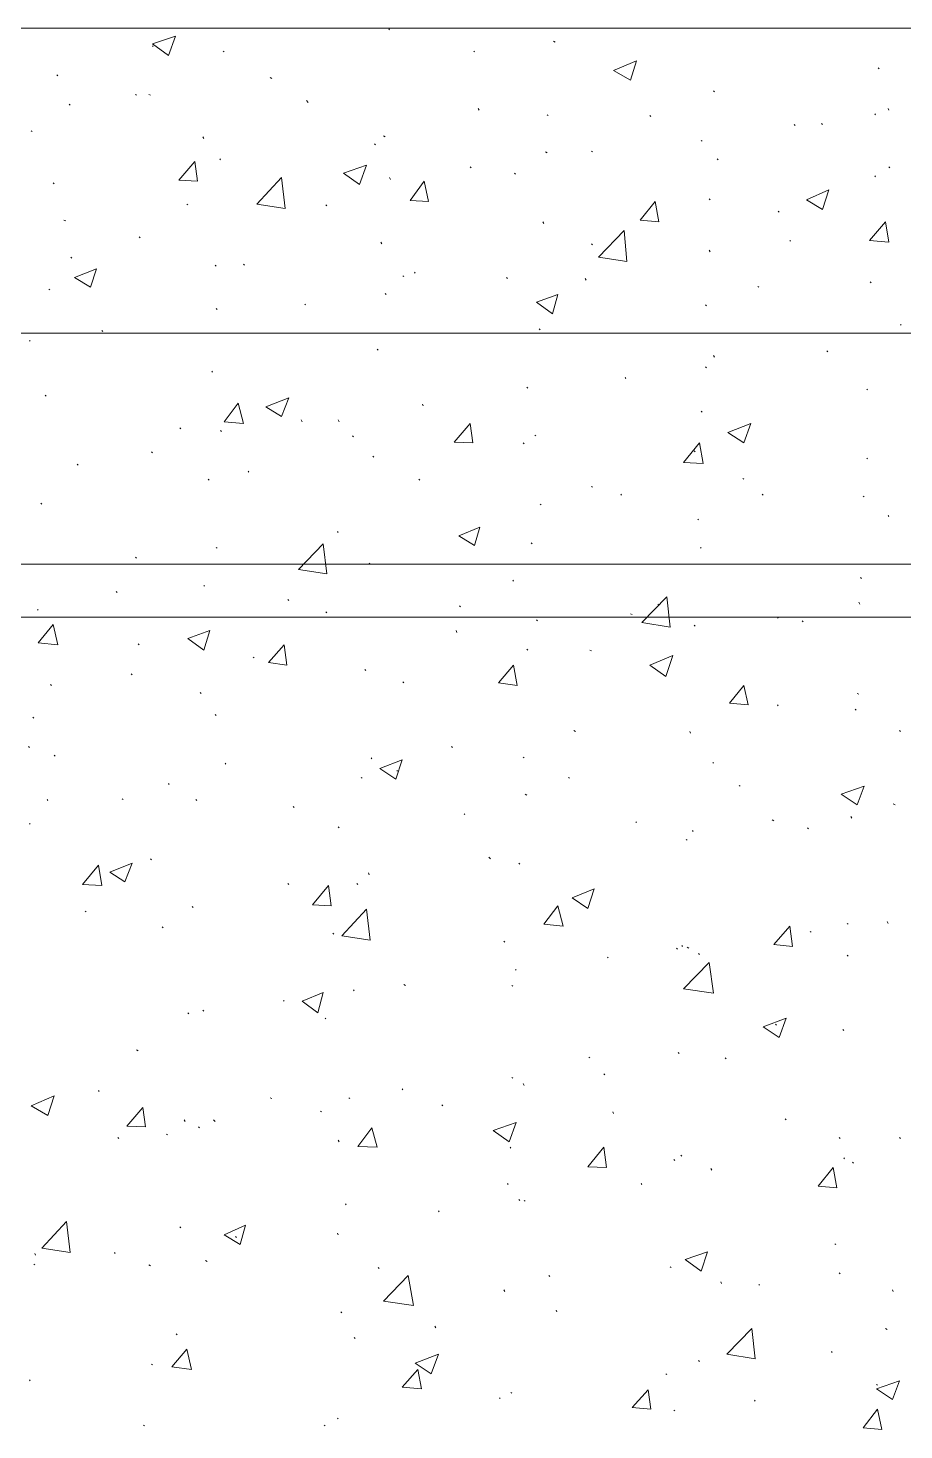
# Model space of a CAD drawing. Header units: millimetres. Extents: x 2928 to 3112, y 1220 to 1280.
# Drawn here: x 2965.381 to 2967.03, y 1259.921 to 1262.562 of the extents above; entities that cross this region are included whole.
import ezdxf

# ---------------------------------------------------------------- set-up
doc = ezdxf.new("R2010")
doc.units = ezdxf.units.MM

msp = doc.modelspace()

# ---------------------------------------------------------------- linework, layer by layer
at = {"color": 253, "linetype": 'Continuous', "lineweight": 5, "true_color": 0x9a9a9a}
for points in [[(2940.97965, 1262.56226), (2981.54689, 1262.56226), (2981.54689, 1240.79028), (2940.97965, 1240.79028)], [(2941.98633, 1261.55224), (2980.53854, 1261.55224), (2980.53854, 1241.8003), (2941.98633, 1241.8003)]]:
    msp.add_lwpolyline(points, close=True, dxfattribs=at)
at = {"color": 92, "linetype": 'Continuous', "lineweight": 13, "true_color": 0x00b800}
for points in [[(2966.06167, 1262.55893), (2966.06, 1262.56059), (2966.06, 1262.56059)], [(2965.615, 1262.53226), (2965.65833, 1262.54726), (2965.65833, 1262.54726)], [(2965.615, 1262.53226), (2965.645, 1262.51059), (2965.645, 1262.51059)], [(2965.61666, 1262.52726), (2965.615, 1262.52892), (2965.615, 1262.52892)], [(2965.645, 1262.51059), (2965.65833, 1262.54726), (2965.65833, 1262.54726)], [(2966.37334, 1262.53559), (2966.37001, 1262.53726), (2966.37001, 1262.53726)], [(2965.75, 1262.51726), (2965.74833, 1262.51892), (2965.74833, 1262.51892)], [(2966.22167, 1262.51726), (2966.22001, 1262.51892), (2966.22001, 1262.51892)], [(2966.48334, 1262.48226), (2966.52668, 1262.50059), (2966.52668, 1262.50059)], [(2966.51501, 1262.46392), (2966.52668, 1262.50059), (2966.52668, 1262.50059)], [(2965.43666, 1262.47226), (2965.435, 1262.47392), (2965.435, 1262.47392)], [(2965.84, 1262.46726), (2965.83667, 1262.46892), (2965.83667, 1262.46892)], [(2966.48334, 1262.48226), (2966.51501, 1262.46392), (2966.51501, 1262.46392)], [(2966.98335, 1262.48559), (2966.98168, 1262.48726), (2966.98168, 1262.48726)], [(2966.67335, 1262.44226), (2966.67168, 1262.44392), (2966.67168, 1262.44392)], [(2965.46, 1262.41726), (2965.45833, 1262.41892), (2965.45833, 1262.41892)], [(2965.585, 1262.43559), (2965.58333, 1262.43726), (2965.58333, 1262.43726)], [(2965.61166, 1262.43559), (2965.60833, 1262.43726), (2965.60833, 1262.43726)], [(2965.90834, 1262.42226), (2965.905, 1262.42559), (2965.905, 1262.42559)], [(2966.23001, 1262.40726), (2966.22834, 1262.41059), (2966.22834, 1262.41059)], [(2966.36001, 1262.39726), (2966.35834, 1262.39892), (2966.35834, 1262.39892)], [(2966.55334, 1262.39559), (2966.55168, 1262.39726), (2966.55168, 1262.39726)], [(2966.97668, 1262.39892), (2966.97502, 1262.40059), (2966.97502, 1262.40059)], [(2967.00168, 1262.40726), (2967.00002, 1262.41059), (2967.00002, 1262.41059)], [(2965.38833, 1262.36726), (2965.38666, 1262.36892), (2965.38666, 1262.36892)], [(2966.82501, 1262.37892), (2966.82335, 1262.38059), (2966.82335, 1262.38059)], [(2966.87668, 1262.38059), (2966.87502, 1262.38226), (2966.87502, 1262.38226)], [(2965.71167, 1262.35392), (2965.71, 1262.35726), (2965.71, 1262.35726)], [(2966.035, 1262.34226), (2966.03334, 1262.34392), (2966.03334, 1262.34392)], [(2966.05334, 1262.35726), (2966.05, 1262.35892), (2966.05, 1262.35892)], [(2966.65001, 1262.34892), (2966.64835, 1262.35059), (2966.64835, 1262.35059)], [(2965.665, 1262.27559), (2965.695, 1262.31059), (2965.695, 1262.31059)], [(2965.7, 1262.27392), (2965.695, 1262.31059), (2965.695, 1262.31059)], [(2965.74333, 1262.31392), (2965.74167, 1262.31559), (2965.74167, 1262.31559)], [(2966.35834, 1262.32726), (2966.35501, 1262.32892), (2966.35501, 1262.32892)], [(2966.44334, 1262.32892), (2966.44168, 1262.33059), (2966.44168, 1262.33059)], [(2966.68001, 1262.31392), (2966.67835, 1262.31559), (2966.67835, 1262.31559)], [(2965.975, 1262.28892), (2966.01834, 1262.30392), (2966.01834, 1262.30392)], [(2965.975, 1262.28892), (2966.005, 1262.26725), (2966.005, 1262.26725)], [(2966.005, 1262.26725), (2966.01834, 1262.30392), (2966.01834, 1262.30392)], [(2966.21501, 1262.29892), (2966.21334, 1262.30059), (2966.21334, 1262.30059)], [(2966.29834, 1262.28725), (2966.29667, 1262.28892), (2966.29667, 1262.28892)], [(2966.97668, 1262.28225), (2966.97502, 1262.28392), (2966.97502, 1262.28392)], [(2967.00335, 1262.29892), (2967.00168, 1262.30059), (2967.00168, 1262.30059)], [(2965.43, 1262.26892), (2965.42833, 1262.27059), (2965.42833, 1262.27059)], [(2965.665, 1262.27559), (2965.7, 1262.27392), (2965.7, 1262.27392)], [(2965.81167, 1262.23059), (2965.85833, 1262.28059), (2965.85833, 1262.28059)], [(2965.865, 1262.22225), (2965.85833, 1262.28059), (2965.85833, 1262.28059)], [(2966.06334, 1262.27725), (2966.06167, 1262.28059), (2966.06167, 1262.28059)], [(2966.1, 1262.23725), (2966.12667, 1262.27392), (2966.12667, 1262.27392)], [(2966.13501, 1262.23559), (2966.12667, 1262.27392), (2966.12667, 1262.27392)], [(2966.84668, 1262.23892), (2966.88835, 1262.25725), (2966.88835, 1262.25725)], [(2966.87668, 1262.22059), (2966.88835, 1262.25725), (2966.88835, 1262.25725)], [(2966.1, 1262.23725), (2966.13501, 1262.23559), (2966.13501, 1262.23559)], [(2966.53334, 1262.20059), (2966.56168, 1262.23559), (2966.56168, 1262.23559)], [(2966.56834, 1262.19725), (2966.56168, 1262.23559), (2966.56168, 1262.23559)], [(2966.66501, 1262.23892), (2966.66335, 1262.24059), (2966.66335, 1262.24059)], [(2966.84668, 1262.23892), (2966.87668, 1262.22059), (2966.87668, 1262.22059)], [(2965.68167, 1262.22892), (2965.68, 1262.23059), (2965.68, 1262.23059)], [(2965.81167, 1262.23059), (2965.865, 1262.22225), (2965.865, 1262.22225)], [(2965.94334, 1262.22725), (2965.94167, 1262.22892), (2965.94167, 1262.22892)], [(2966.79501, 1262.21559), (2966.79335, 1262.21725), (2966.79335, 1262.21725)], [(2965.45166, 1262.19892), (2965.44833, 1262.20059), (2965.44833, 1262.20059)], [(2966.35167, 1262.19392), (2966.35001, 1262.19725), (2966.35001, 1262.19725)], [(2966.45501, 1262.13059), (2966.50334, 1262.18059), (2966.50334, 1262.18059)], [(2966.50834, 1262.12225), (2966.50334, 1262.18059), (2966.50334, 1262.18059)], [(2966.53334, 1262.20059), (2966.56834, 1262.19725), (2966.56834, 1262.19725)], [(2966.96502, 1262.16225), (2966.99502, 1262.19725), (2966.99502, 1262.19725)], [(2967.00168, 1262.15892), (2966.99502, 1262.19725), (2966.99502, 1262.19725)], [(2965.59166, 1262.16725), (2965.59, 1262.16892), (2965.59, 1262.16892)], [(2966.04667, 1262.15559), (2966.045, 1262.15892), (2966.045, 1262.15892)], [(2966.44334, 1262.15392), (2966.44168, 1262.15559), (2966.44168, 1262.15559)], [(2966.81668, 1262.16059), (2966.81501, 1262.16225), (2966.81501, 1262.16225)], [(2966.96502, 1262.16225), (2967.00168, 1262.15892), (2967.00168, 1262.15892)], [(2965.46333, 1262.12892), (2965.46166, 1262.13059), (2965.46166, 1262.13059)], [(2966.45501, 1262.13059), (2966.50834, 1262.12225), (2966.50834, 1262.12225)], [(2966.66501, 1262.14059), (2966.66335, 1262.14392), (2966.66335, 1262.14392)], [(2965.46833, 1262.09225), (2965.51, 1262.10892), (2965.51, 1262.10892)], [(2965.49833, 1262.07392), (2965.51, 1262.10892), (2965.51, 1262.10892)], [(2965.735, 1262.11392), (2965.73333, 1262.11559), (2965.73333, 1262.11559)], [(2965.78833, 1262.11559), (2965.78667, 1262.11725), (2965.78667, 1262.11725)], [(2966.11, 1262.10059), (2966.10834, 1262.10225), (2966.10834, 1262.10225)], [(2965.46833, 1262.09225), (2965.49833, 1262.07392), (2965.49833, 1262.07392)], [(2966.08834, 1262.09392), (2966.08667, 1262.09559), (2966.08667, 1262.09559)], [(2966.28334, 1262.09059), (2966.28167, 1262.09225), (2966.28167, 1262.09225)], [(2966.43168, 1262.08725), (2966.43001, 1262.09059), (2966.43001, 1262.09059)], [(2966.75668, 1262.07392), (2966.75501, 1262.07559), (2966.75501, 1262.07559)], [(2966.96835, 1262.08225), (2966.96668, 1262.08392), (2966.96668, 1262.08392)], [(2965.42166, 1262.06892), (2965.41999, 1262.07059), (2965.41999, 1262.07059)], [(2966.055, 1262.06058), (2966.05334, 1262.06225), (2966.05334, 1262.06225)], [(2966.33834, 1262.04558), (2966.37834, 1262.06058), (2966.37834, 1262.06058)], [(2966.36834, 1262.02392), (2966.37834, 1262.06058), (2966.37834, 1262.06058)], [(2965.73667, 1262.03225), (2965.735, 1262.03392), (2965.735, 1262.03392)], [(2965.90334, 1262.04058), (2965.90167, 1262.04225), (2965.90167, 1262.04225)], [(2966.33834, 1262.04558), (2966.36834, 1262.02392), (2966.36834, 1262.02392)], [(2966.65835, 1262.03892), (2966.65668, 1262.04058), (2966.65668, 1262.04058)], [(2966.34501, 1261.99392), (2966.34334, 1261.99558), (2966.34334, 1261.99558)], [(2967.02502, 1262.00225), (2967.02335, 1262.00392), (2967.02335, 1262.00392)], [(2965.38499, 1261.97225), (2965.38333, 1261.97392), (2965.38333, 1261.97392)], [(2965.52166, 1261.99058), (2965.52, 1261.99225), (2965.52, 1261.99225)], [(2966.04, 1261.95558), (2966.03834, 1261.95725), (2966.03834, 1261.95725)], [(2966.67335, 1261.94225), (2966.67168, 1261.94558), (2966.67168, 1261.94558)], [(2966.88668, 1261.95225), (2966.88502, 1261.95392), (2966.88502, 1261.95392)], [(2965.72833, 1261.91392), (2965.72667, 1261.91558), (2965.72667, 1261.91558)], [(2966.65835, 1261.92225), (2966.65668, 1261.92392), (2966.65668, 1261.92392)], [(2966.50668, 1261.90225), (2966.50501, 1261.90392), (2966.50501, 1261.90392)], [(2965.41499, 1261.86892), (2965.41333, 1261.87058), (2965.41333, 1261.87058)], [(2965.82833, 1261.84892), (2965.87167, 1261.86558), (2965.87167, 1261.86558)], [(2965.85833, 1261.83058), (2965.87167, 1261.86558), (2965.87167, 1261.86558)], [(2966.32167, 1261.88392), (2966.32001, 1261.88558), (2966.32001, 1261.88558)], [(2966.96168, 1261.88058), (2966.96002, 1261.88225), (2966.96002, 1261.88225)], [(2965.75, 1261.82058), (2965.77667, 1261.85558), (2965.77667, 1261.85558)], [(2965.78667, 1261.81725), (2965.77667, 1261.85558), (2965.77667, 1261.85558)], [(2965.82833, 1261.84892), (2965.85833, 1261.83058), (2965.85833, 1261.83058)], [(2966.125, 1261.85058), (2966.12334, 1261.85392), (2966.12334, 1261.85392)], [(2966.65001, 1261.83892), (2966.64835, 1261.84058), (2966.64835, 1261.84058)], [(2965.66833, 1261.80725), (2965.66667, 1261.80891), (2965.66667, 1261.80891)], [(2965.75, 1261.82058), (2965.78667, 1261.81725), (2965.78667, 1261.81725)], [(2965.89667, 1261.82058), (2965.895, 1261.82391), (2965.895, 1261.82391)], [(2965.96667, 1261.82058), (2965.965, 1261.82391), (2965.965, 1261.82391)], [(2966.18334, 1261.78225), (2966.21334, 1261.81725), (2966.21334, 1261.81725)], [(2966.21834, 1261.78058), (2966.21334, 1261.81725), (2966.21334, 1261.81725)], [(2966.69835, 1261.80058), (2966.74168, 1261.81725), (2966.74168, 1261.81725)], [(2966.72835, 1261.78058), (2966.74168, 1261.81725), (2966.74168, 1261.81725)], [(2965.745, 1261.80225), (2965.74333, 1261.80391), (2965.74333, 1261.80391)], [(2965.99334, 1261.79225), (2965.99167, 1261.79391), (2965.99167, 1261.79391)], [(2966.18334, 1261.78225), (2966.21834, 1261.78058), (2966.21834, 1261.78058)], [(2966.33667, 1261.79391), (2966.33501, 1261.79558), (2966.33501, 1261.79558)], [(2966.69835, 1261.80058), (2966.72835, 1261.78058), (2966.72835, 1261.78058)], [(2965.615, 1261.76225), (2965.61333, 1261.76391), (2965.61333, 1261.76391)], [(2966.03167, 1261.75391), (2966.03, 1261.75558), (2966.03, 1261.75558)], [(2966.31501, 1261.77891), (2966.31334, 1261.78058), (2966.31334, 1261.78058)], [(2966.61501, 1261.74391), (2966.64501, 1261.78058), (2966.64501, 1261.78058)], [(2966.63668, 1261.76391), (2966.63501, 1261.76558), (2966.63501, 1261.76558)], [(2966.65168, 1261.74225), (2966.64501, 1261.78058), (2966.64501, 1261.78058)], [(2965.475, 1261.73891), (2965.47333, 1261.74058), (2965.47333, 1261.74058)], [(2966.61501, 1261.74391), (2966.65168, 1261.74225), (2966.65168, 1261.74225)], [(2966.96168, 1261.75058), (2966.96002, 1261.75225), (2966.96002, 1261.75225)], [(2965.72167, 1261.71058), (2965.72, 1261.71225), (2965.72, 1261.71225)], [(2965.79667, 1261.72558), (2965.795, 1261.72725), (2965.795, 1261.72725)], [(2966.11834, 1261.71058), (2966.11667, 1261.71225), (2966.11667, 1261.71225)], [(2966.72835, 1261.71225), (2966.72668, 1261.71391), (2966.72668, 1261.71391)], [(2966.44334, 1261.69725), (2966.44168, 1261.69891), (2966.44168, 1261.69891)], [(2966.49834, 1261.68225), (2966.49668, 1261.68391), (2966.49668, 1261.68391)], [(2966.76501, 1261.68225), (2966.76335, 1261.68391), (2966.76335, 1261.68391)], [(2966.95502, 1261.67891), (2966.95335, 1261.68058), (2966.95335, 1261.68058)], [(2965.40666, 1261.66558), (2965.40499, 1261.66725), (2965.40499, 1261.66725)], [(2966.34667, 1261.66391), (2966.34501, 1261.66558), (2966.34501, 1261.66558)], [(2966.64335, 1261.63558), (2966.64168, 1261.63725), (2966.64168, 1261.63725)], [(2967.00168, 1261.64225), (2967.00002, 1261.64391), (2967.00002, 1261.64391)], [(2965.965, 1261.61225), (2965.96334, 1261.61391), (2965.96334, 1261.61391)], [(2966.19167, 1261.60558), (2966.23167, 1261.62225), (2966.23167, 1261.62225)], [(2966.19167, 1261.60558), (2966.22167, 1261.58724), (2966.22167, 1261.58724)], [(2966.22167, 1261.58724), (2966.23167, 1261.62225), (2966.23167, 1261.62225)], [(2965.73667, 1261.58224), (2965.735, 1261.58391), (2965.735, 1261.58391)], [(2965.89, 1261.54224), (2965.93667, 1261.59058), (2965.93667, 1261.59058)], [(2965.94334, 1261.53391), (2965.93667, 1261.59058), (2965.93667, 1261.59058)], [(2966.33001, 1261.59058), (2966.32834, 1261.59224), (2966.32834, 1261.59224)], [(2966.64835, 1261.58224), (2966.64668, 1261.58391), (2966.64668, 1261.58391)], [(2965.585, 1261.56391), (2965.58333, 1261.56558), (2965.58333, 1261.56558)], [(2966.025, 1261.55224), (2966.02334, 1261.55391), (2966.02334, 1261.55391)], [(2965.89, 1261.54224), (2965.94334, 1261.53391), (2965.94334, 1261.53391)], [(2966.29501, 1261.52058), (2966.29334, 1261.52224), (2966.29334, 1261.52224)], [(2966.95002, 1261.52558), (2966.94835, 1261.52724), (2966.94835, 1261.52724)], [(2965.54833, 1261.49891), (2965.54666, 1261.50058), (2965.54666, 1261.50058)], [(2965.71333, 1261.51058), (2965.71167, 1261.51224), (2965.71167, 1261.51224)], [(2965.39999, 1261.46558), (2965.39833, 1261.46724), (2965.39833, 1261.46724)], [(2965.87167, 1261.48391), (2965.87, 1261.48558), (2965.87, 1261.48558)], [(2966.19501, 1261.47224), (2966.19334, 1261.47391), (2966.19334, 1261.47391)], [(2966.53668, 1261.44224), (2966.58334, 1261.49058), (2966.58334, 1261.49058)], [(2966.56834, 1261.47558), (2966.56668, 1261.47724), (2966.56668, 1261.47724)], [(2966.59001, 1261.43391), (2966.58334, 1261.49058), (2966.58334, 1261.49058)], [(2966.94668, 1261.47724), (2966.94502, 1261.48058), (2966.94502, 1261.48058)], [(2965.39999, 1261.40391), (2965.42833, 1261.43891), (2965.42833, 1261.43891)], [(2965.43666, 1261.40058), (2965.42833, 1261.43891), (2965.42833, 1261.43891)], [(2965.94334, 1261.46058), (2965.94167, 1261.46224), (2965.94167, 1261.46224)], [(2966.34001, 1261.44558), (2966.33834, 1261.44724), (2966.33834, 1261.44724)], [(2966.51834, 1261.45724), (2966.51501, 1261.45891), (2966.51501, 1261.45891)], [(2966.53668, 1261.44224), (2966.59001, 1261.43391), (2966.59001, 1261.43391)], [(2966.79335, 1261.45058), (2966.79168, 1261.45224), (2966.79168, 1261.45224)], [(2966.84002, 1261.44391), (2966.83835, 1261.44558), (2966.83835, 1261.44558)], [(2965.68167, 1261.41224), (2965.72333, 1261.42724), (2965.72333, 1261.42724)], [(2965.68167, 1261.41224), (2965.71167, 1261.39058), (2965.71167, 1261.39058)], [(2965.71167, 1261.39058), (2965.72333, 1261.42724), (2965.72333, 1261.42724)], [(2966.18834, 1261.42391), (2966.18667, 1261.42724), (2966.18667, 1261.42724)], [(2966.63668, 1261.43558), (2966.63501, 1261.43724), (2966.63501, 1261.43724)], [(2965.39999, 1261.40391), (2965.43666, 1261.40058), (2965.43666, 1261.40058)], [(2965.59, 1261.40058), (2965.58833, 1261.40224), (2965.58833, 1261.40224)], [(2965.83333, 1261.36724), (2965.86333, 1261.40058), (2965.86333, 1261.40058)], [(2965.86833, 1261.36224), (2965.86333, 1261.40058), (2965.86333, 1261.40058)], [(2966.32167, 1261.39058), (2966.32001, 1261.39224), (2966.32001, 1261.39224)], [(2966.44168, 1261.38891), (2966.43834, 1261.39058), (2966.43834, 1261.39058)], [(2965.80667, 1261.37558), (2965.805, 1261.37724), (2965.805, 1261.37724)], [(2965.83333, 1261.36724), (2965.86833, 1261.36224), (2965.86833, 1261.36224)], [(2966.26667, 1261.32891), (2966.29501, 1261.36224), (2966.29501, 1261.36224)], [(2966.30167, 1261.32391), (2966.29501, 1261.36224), (2966.29501, 1261.36224)], [(2966.55168, 1261.36224), (2966.59501, 1261.38058), (2966.59501, 1261.38058)], [(2966.55168, 1261.36224), (2966.58168, 1261.34057), (2966.58168, 1261.34057)], [(2966.58168, 1261.34057), (2966.59501, 1261.38058), (2966.59501, 1261.38058)], [(2965.57666, 1261.34391), (2965.575, 1261.34557), (2965.575, 1261.34557)], [(2966.01667, 1261.35224), (2966.015, 1261.35391), (2966.015, 1261.35391)], [(2965.42499, 1261.32391), (2965.42333, 1261.32557), (2965.42333, 1261.32557)], [(2965.70667, 1261.30891), (2965.705, 1261.31057), (2965.705, 1261.31057)], [(2966.08834, 1261.32891), (2966.08667, 1261.33057), (2966.08667, 1261.33057)], [(2966.26667, 1261.32891), (2966.30167, 1261.32391), (2966.30167, 1261.32391)], [(2966.70168, 1261.29057), (2966.72835, 1261.32391), (2966.72835, 1261.32391)], [(2966.73668, 1261.28724), (2966.72835, 1261.32391), (2966.72835, 1261.32391)], [(2966.94502, 1261.30724), (2966.94168, 1261.30891), (2966.94168, 1261.30891)], [(2966.70168, 1261.29057), (2966.73668, 1261.28724), (2966.73668, 1261.28724)], [(2966.79335, 1261.28557), (2966.79168, 1261.28724), (2966.79168, 1261.28724)], [(2965.39166, 1261.26224), (2965.38999, 1261.26391), (2965.38999, 1261.26391)], [(2965.735, 1261.26724), (2965.73333, 1261.26891), (2965.73333, 1261.26891)], [(2966.94002, 1261.27724), (2966.93835, 1261.27891), (2966.93835, 1261.27891)], [(2966.41168, 1261.23724), (2966.40834, 1261.23891), (2966.40834, 1261.23891)], [(2966.62835, 1261.23391), (2966.62668, 1261.23724), (2966.62668, 1261.23724)], [(2967.02335, 1261.23724), (2967.02168, 1261.23891), (2967.02168, 1261.23891)], [(2965.38333, 1261.20724), (2965.38166, 1261.20891), (2965.38166, 1261.20891)], [(2966.18001, 1261.20724), (2966.17834, 1261.20891), (2966.17834, 1261.20891)], [(2965.43166, 1261.19057), (2965.43, 1261.19224), (2965.43, 1261.19224)], [(2965.75333, 1261.17557), (2965.75167, 1261.17724), (2965.75167, 1261.17724)], [(2966.02834, 1261.18557), (2966.02667, 1261.18724), (2966.02667, 1261.18724)], [(2966.04334, 1261.16724), (2966.085, 1261.18391), (2966.085, 1261.18391)], [(2966.07334, 1261.14724), (2966.085, 1261.18391), (2966.085, 1261.18391)], [(2966.31501, 1261.18724), (2966.31334, 1261.18891), (2966.31334, 1261.18891)], [(2966.67168, 1261.17724), (2966.67001, 1261.17891), (2966.67001, 1261.17891)], [(2966.01, 1261.14891), (2966.00834, 1261.15057), (2966.00834, 1261.15057)], [(2966.04334, 1261.16724), (2966.07334, 1261.14724), (2966.07334, 1261.14724)], [(2966.07667, 1261.16224), (2966.075, 1261.16391), (2966.075, 1261.16391)], [(2966.40001, 1261.14891), (2966.39834, 1261.15057), (2966.39834, 1261.15057)], [(2965.64666, 1261.13724), (2965.645, 1261.13891), (2965.645, 1261.13891)], [(2966.72168, 1261.13391), (2966.72001, 1261.13557), (2966.72001, 1261.13557)], [(2966.91168, 1261.1189), (2966.95502, 1261.13391), (2966.95502, 1261.13391)], [(2966.94168, 1261.0989), (2966.95502, 1261.13391), (2966.95502, 1261.13391)], [(2965.41833, 1261.10724), (2965.41666, 1261.1089), (2965.41666, 1261.1089)], [(2965.56, 1261.1089), (2965.55833, 1261.11057), (2965.55833, 1261.11057)], [(2965.69833, 1261.10724), (2965.69667, 1261.1089), (2965.69667, 1261.1089)], [(2965.88167, 1261.0939), (2965.88, 1261.09557), (2965.88, 1261.09557)], [(2966.32001, 1261.11724), (2966.31667, 1261.1189), (2966.31667, 1261.1189)], [(2966.91168, 1261.1189), (2966.94168, 1261.0989), (2966.94168, 1261.0989)], [(2967.01335, 1261.0989), (2967.01002, 1261.10057), (2967.01002, 1261.10057)], [(2966.20334, 1261.08057), (2966.20167, 1261.08224), (2966.20167, 1261.08224)], [(2966.78501, 1261.0689), (2966.78168, 1261.07057), (2966.78168, 1261.07057)], [(2966.93168, 1261.0739), (2966.93002, 1261.07724), (2966.93002, 1261.07724)], [(2965.38499, 1261.06224), (2965.38333, 1261.0639), (2965.38333, 1261.0639)], [(2965.96667, 1261.05557), (2965.965, 1261.05724), (2965.965, 1261.05724)], [(2966.52668, 1261.06557), (2966.52501, 1261.06724), (2966.52501, 1261.06724)], [(2966.63335, 1261.0489), (2966.63168, 1261.05057), (2966.63168, 1261.05057)], [(2966.85002, 1261.0539), (2966.84835, 1261.05557), (2966.84835, 1261.05557)], [(2966.62168, 1261.03224), (2966.62001, 1261.0339), (2966.62001, 1261.0339)], [(2965.61333, 1260.99557), (2965.61166, 1260.99724), (2965.61166, 1260.99724)], [(2966.25167, 1260.99724), (2966.24834, 1261.00057), (2966.24834, 1261.00057)], [(2965.48333, 1260.9489), (2965.51333, 1260.98557), (2965.51333, 1260.98557)], [(2965.52, 1260.94724), (2965.51333, 1260.98557), (2965.51333, 1260.98557)], [(2965.535, 1260.97224), (2965.57666, 1260.9889), (2965.57666, 1260.9889)], [(2965.535, 1260.97224), (2965.56333, 1260.9539), (2965.56333, 1260.9539)], [(2965.56333, 1260.9539), (2965.57666, 1260.9889), (2965.57666, 1260.9889)], [(2966.02334, 1260.96724), (2966.02167, 1260.97057), (2966.02167, 1260.97057)], [(2966.30667, 1260.98724), (2966.30501, 1260.9889), (2966.30501, 1260.9889)], [(2965.48333, 1260.9489), (2965.52, 1260.94724), (2965.52, 1260.94724)], [(2965.87167, 1260.9489), (2965.87, 1260.95057), (2965.87, 1260.95057)], [(2965.91667, 1260.91057), (2965.94667, 1260.94724), (2965.94667, 1260.94724)], [(2965.95167, 1260.9089), (2965.94667, 1260.94724), (2965.94667, 1260.94724)], [(2966.00167, 1260.9489), (2966, 1260.95057), (2966, 1260.95057)], [(2966.40501, 1260.9239), (2966.44668, 1260.94057), (2966.44668, 1260.94057)], [(2966.43501, 1260.9039), (2966.44668, 1260.94057), (2966.44668, 1260.94057)], [(2965.91667, 1260.91057), (2965.95167, 1260.9089), (2965.95167, 1260.9089)], [(2966.40501, 1260.9239), (2966.43501, 1260.9039), (2966.43501, 1260.9039)], [(2965.49, 1260.89724), (2965.48833, 1260.8989), (2965.48833, 1260.8989)], [(2965.69167, 1260.90557), (2965.69, 1260.90724), (2965.69, 1260.90724)], [(2965.97167, 1260.85223), (2966.01834, 1260.90224), (2966.01834, 1260.90224)], [(2966.025, 1260.8439), (2966.01834, 1260.90224), (2966.01834, 1260.90224)], [(2966.35167, 1260.8739), (2966.37834, 1260.9089), (2966.37834, 1260.9089)], [(2966.38834, 1260.87057), (2966.37834, 1260.9089), (2966.37834, 1260.9089)], [(2965.635, 1260.86723), (2965.63333, 1260.8689), (2965.63333, 1260.8689)], [(2966.35167, 1260.8739), (2966.38834, 1260.87057), (2966.38834, 1260.87057)], [(2966.78501, 1260.83557), (2966.81501, 1260.87057), (2966.81501, 1260.87057)], [(2966.82001, 1260.83223), (2966.81501, 1260.87057), (2966.81501, 1260.87057)], [(2966.85502, 1260.8589), (2966.85335, 1260.86057), (2966.85335, 1260.86057)], [(2966.92502, 1260.8739), (2966.92335, 1260.87557), (2966.92335, 1260.87557)], [(2967.00002, 1260.87557), (2966.99835, 1260.8789), (2966.99835, 1260.8789)], [(2965.95667, 1260.85557), (2965.955, 1260.85723), (2965.955, 1260.85723)], [(2965.97167, 1260.85223), (2966.025, 1260.8439), (2966.025, 1260.8439)], [(2966.27834, 1260.84057), (2966.27667, 1260.84223), (2966.27667, 1260.84223)], [(2966.61335, 1260.83223), (2966.61168, 1260.8339), (2966.61168, 1260.8339)], [(2966.78501, 1260.83557), (2966.82001, 1260.83223), (2966.82001, 1260.83223)], [(2966.47334, 1260.81057), (2966.47168, 1260.81223), (2966.47168, 1260.81223)], [(2966.60335, 1260.82723), (2966.60168, 1260.8289), (2966.60168, 1260.8289)], [(2966.62501, 1260.8289), (2966.62168, 1260.83057), (2966.62168, 1260.83057)], [(2966.64501, 1260.81723), (2966.64335, 1260.8189), (2966.64335, 1260.8189)], [(2966.92502, 1260.8139), (2966.92335, 1260.81557), (2966.92335, 1260.81557)], [(2966.30001, 1260.78723), (2966.29834, 1260.7889), (2966.29834, 1260.7889)], [(2966.61501, 1260.75223), (2966.66335, 1260.80223), (2966.66335, 1260.80223)], [(2966.67168, 1260.7439), (2966.66335, 1260.80223), (2966.66335, 1260.80223)], [(2966.09167, 1260.7589), (2966.08834, 1260.76057), (2966.08834, 1260.76057)], [(2966.29334, 1260.75723), (2966.29167, 1260.7589), (2966.29167, 1260.7589)], [(2966.61501, 1260.75223), (2966.67168, 1260.7439), (2966.67168, 1260.7439)], [(2965.86333, 1260.7289), (2965.86167, 1260.73057), (2965.86167, 1260.73057)], [(2965.89667, 1260.7289), (2965.93667, 1260.74557), (2965.93667, 1260.74557)], [(2965.89667, 1260.7289), (2965.92667, 1260.70723), (2965.92667, 1260.70723)], [(2965.92667, 1260.70723), (2965.93667, 1260.74557), (2965.93667, 1260.74557)], [(2965.995, 1260.7489), (2965.99334, 1260.75057), (2965.99334, 1260.75057)], [(2965.68333, 1260.70557), (2965.68167, 1260.70723), (2965.68167, 1260.70723)], [(2965.71167, 1260.71057), (2965.71, 1260.71223), (2965.71, 1260.71223)], [(2965.94167, 1260.69557), (2965.94, 1260.69723), (2965.94, 1260.69723)], [(2966.76501, 1260.68057), (2966.80835, 1260.69723), (2966.80835, 1260.69723)], [(2966.76501, 1260.68057), (2966.79501, 1260.66056), (2966.79501, 1260.66056)], [(2966.79001, 1260.6839), (2966.78835, 1260.68557), (2966.78835, 1260.68557)], [(2966.79501, 1260.66056), (2966.80835, 1260.69723), (2966.80835, 1260.69723)], [(2966.91668, 1260.6739), (2966.91502, 1260.67557), (2966.91502, 1260.67557)], [(2965.58833, 1260.63556), (2965.585, 1260.63723), (2965.585, 1260.63723)], [(2966.43834, 1260.62223), (2966.43668, 1260.6239), (2966.43668, 1260.6239)], [(2966.60668, 1260.63056), (2966.60501, 1260.63223), (2966.60501, 1260.63223)], [(2966.69501, 1260.62056), (2966.69335, 1260.62223), (2966.69335, 1260.62223)], [(2966.29334, 1260.5839), (2966.29167, 1260.58556), (2966.29167, 1260.58556)], [(2966.31501, 1260.57056), (2966.31334, 1260.5739), (2966.31334, 1260.5739)], [(2966.46668, 1260.59056), (2966.46501, 1260.59223), (2966.46501, 1260.59223)], [(2965.38666, 1260.53223), (2965.43, 1260.55056), (2965.43, 1260.55056)], [(2965.41833, 1260.5139), (2965.43, 1260.55056), (2965.43, 1260.55056)], [(2965.515, 1260.5589), (2965.51333, 1260.56056), (2965.51333, 1260.56056)], [(2965.84, 1260.54556), (2965.83667, 1260.54723), (2965.83667, 1260.54723)], [(2965.98667, 1260.54556), (2965.985, 1260.54723), (2965.985, 1260.54723)], [(2966.08667, 1260.56223), (2966.085, 1260.5639), (2966.085, 1260.5639)], [(2965.38666, 1260.53223), (2965.41833, 1260.5139), (2965.41833, 1260.5139)], [(2965.56666, 1260.4939), (2965.59666, 1260.5289), (2965.59666, 1260.5289)], [(2965.60166, 1260.49223), (2965.59666, 1260.5289), (2965.59666, 1260.5289)], [(2965.93334, 1260.52056), (2965.93167, 1260.52223), (2965.93167, 1260.52223)], [(2966.16167, 1260.53223), (2966.16001, 1260.5339), (2966.16001, 1260.5339)], [(2966.48334, 1260.51723), (2966.48168, 1260.52056), (2966.48168, 1260.52056)], [(2965.56666, 1260.4939), (2965.60166, 1260.49223), (2965.60166, 1260.49223)], [(2965.67667, 1260.50223), (2965.675, 1260.50556), (2965.675, 1260.50556)], [(2965.70333, 1260.49056), (2965.70167, 1260.49223), (2965.70167, 1260.49223)], [(2965.73333, 1260.50223), (2965.73, 1260.50556), (2965.73, 1260.50556)], [(2966.00167, 1260.45556), (2966.02834, 1260.49056), (2966.02834, 1260.49056)], [(2966.03834, 1260.4539), (2966.02834, 1260.49056), (2966.02834, 1260.49056)], [(2966.25667, 1260.48556), (2966.30001, 1260.50056), (2966.30001, 1260.50056)], [(2966.28667, 1260.4639), (2966.30001, 1260.50056), (2966.30001, 1260.50056)], [(2966.80835, 1260.50556), (2966.80668, 1260.50723), (2966.80668, 1260.50723)], [(2965.55166, 1260.47056), (2965.55, 1260.47223), (2965.55, 1260.47223)], [(2965.64333, 1260.47723), (2965.64166, 1260.4789), (2965.64166, 1260.4789)], [(2965.96667, 1260.4639), (2965.965, 1260.46723), (2965.965, 1260.46723)], [(2966.25667, 1260.48556), (2966.28667, 1260.4639), (2966.28667, 1260.4639)], [(2966.91002, 1260.47056), (2966.90835, 1260.47223), (2966.90835, 1260.47223)], [(2967.02335, 1260.47056), (2967.02168, 1260.47223), (2967.02168, 1260.47223)], [(2966.00167, 1260.45556), (2966.03834, 1260.4539), (2966.03834, 1260.4539)], [(2966.29001, 1260.45223), (2966.28834, 1260.4539), (2966.28834, 1260.4539)], [(2966.43501, 1260.41723), (2966.46501, 1260.4539), (2966.46501, 1260.4539)], [(2966.47001, 1260.41556), (2966.46501, 1260.4539), (2966.46501, 1260.4539)], [(2966.61168, 1260.43723), (2966.61001, 1260.4389), (2966.61001, 1260.4389)], [(2966.43501, 1260.41723), (2966.47001, 1260.41556), (2966.47001, 1260.41556)], [(2966.59835, 1260.42889), (2966.59668, 1260.43056), (2966.59668, 1260.43056)], [(2966.66835, 1260.41056), (2966.66668, 1260.41389), (2966.66668, 1260.41389)], [(2966.86835, 1260.38056), (2966.89668, 1260.41556), (2966.89668, 1260.41556)], [(2966.90335, 1260.37723), (2966.89668, 1260.41556), (2966.89668, 1260.41556)], [(2966.91835, 1260.43223), (2966.91668, 1260.4339), (2966.91668, 1260.4339)], [(2966.93502, 1260.42389), (2966.93335, 1260.42556), (2966.93335, 1260.42556)], [(2966.28501, 1260.38389), (2966.28334, 1260.38556), (2966.28334, 1260.38556)], [(2966.53668, 1260.38389), (2966.53501, 1260.38556), (2966.53501, 1260.38556)], [(2966.86835, 1260.38056), (2966.90335, 1260.37723), (2966.90335, 1260.37723)], [(2965.98, 1260.34556), (2965.97834, 1260.34723), (2965.97834, 1260.34723)], [(2966.15501, 1260.33223), (2966.15334, 1260.33389), (2966.15334, 1260.33389)], [(2966.30667, 1260.35389), (2966.30501, 1260.35556), (2966.30501, 1260.35556)], [(2966.31667, 1260.35223), (2966.31501, 1260.35389), (2966.31501, 1260.35389)], [(2965.40666, 1260.26389), (2965.45333, 1260.31389), (2965.45333, 1260.31389)], [(2965.46, 1260.25556), (2965.45333, 1260.31389), (2965.45333, 1260.31389)], [(2965.66833, 1260.30223), (2965.66667, 1260.30389), (2965.66667, 1260.30389)], [(2965.75, 1260.28889), (2965.79, 1260.30723), (2965.79, 1260.30723)], [(2965.78, 1260.27056), (2965.79, 1260.30723), (2965.79, 1260.30723)], [(2965.75, 1260.28889), (2965.78, 1260.27056), (2965.78, 1260.27056)], [(2965.77333, 1260.28389), (2965.77167, 1260.28556), (2965.77167, 1260.28556)], [(2965.965, 1260.28889), (2965.96334, 1260.29223), (2965.96334, 1260.29223)], [(2965.39499, 1260.25056), (2965.39333, 1260.25389), (2965.39333, 1260.25389)], [(2965.40666, 1260.26389), (2965.46, 1260.25556), (2965.46, 1260.25556)], [(2965.545, 1260.25389), (2965.54333, 1260.25556), (2965.54333, 1260.25556)], [(2966.61835, 1260.24223), (2966.66001, 1260.25723), (2966.66001, 1260.25723)], [(2966.64835, 1260.22056), (2966.66001, 1260.25723), (2966.66001, 1260.25723)], [(2966.90168, 1260.27056), (2966.90002, 1260.27223), (2966.90002, 1260.27223)], [(2965.39333, 1260.23223), (2965.39166, 1260.23389), (2965.39166, 1260.23389)], [(2965.61166, 1260.23056), (2965.60833, 1260.23223), (2965.60833, 1260.23223)], [(2965.71833, 1260.23889), (2965.715, 1260.24056), (2965.715, 1260.24056)], [(2966.04167, 1260.22556), (2966.04, 1260.22723), (2966.04, 1260.22723)], [(2966.59168, 1260.22723), (2966.59001, 1260.22889), (2966.59001, 1260.22889)], [(2966.61835, 1260.24223), (2966.64835, 1260.22056), (2966.64835, 1260.22056)], [(2966.05, 1260.16389), (2966.09667, 1260.21223), (2966.09667, 1260.21223)], [(2966.10667, 1260.15556), (2966.09667, 1260.21223), (2966.09667, 1260.21223)], [(2966.36334, 1260.21056), (2966.36168, 1260.21223), (2966.36168, 1260.21223)], [(2966.68668, 1260.19723), (2966.68501, 1260.20056), (2966.68501, 1260.20056)], [(2966.91002, 1260.21556), (2966.90835, 1260.21723), (2966.90835, 1260.21723)], [(2966.27834, 1260.18222), (2966.27667, 1260.18556), (2966.27667, 1260.18556)], [(2966.75835, 1260.19389), (2966.75668, 1260.19556), (2966.75668, 1260.19556)], [(2967.01002, 1260.18222), (2967.00835, 1260.18556), (2967.00835, 1260.18556)], [(2966.05, 1260.16389), (2966.10667, 1260.15556), (2966.10667, 1260.15556)], [(2966.37668, 1260.14389), (2966.37501, 1260.14722), (2966.37501, 1260.14722)], [(2965.97167, 1260.14222), (2965.97, 1260.14389), (2965.97, 1260.14389)], [(2965.66167, 1260.10056), (2965.66, 1260.10222), (2965.66, 1260.10222)], [(2965.99667, 1260.09389), (2965.995, 1260.09556), (2965.995, 1260.09556)], [(2966.14834, 1260.11389), (2966.14667, 1260.11722), (2966.14667, 1260.11722)], [(2966.69668, 1260.06389), (2966.74335, 1260.11222), (2966.74335, 1260.11222)], [(2966.75001, 1260.05556), (2966.74335, 1260.11222), (2966.74335, 1260.11222)], [(2966.99835, 1260.11056), (2966.99502, 1260.11222), (2966.99502, 1260.11222)], [(2965.65166, 1260.04056), (2965.68, 1260.07389), (2965.68, 1260.07389)], [(2965.68833, 1260.03556), (2965.68, 1260.07389), (2965.68, 1260.07389)], [(2966.89502, 1260.06722), (2966.89335, 1260.06889), (2966.89335, 1260.06889)], [(2965.615, 1260.04389), (2965.61333, 1260.04556), (2965.61333, 1260.04556)], [(2965.65166, 1260.04056), (2965.68833, 1260.03556), (2965.68833, 1260.03556)], [(2966.11, 1260.04722), (2966.15334, 1260.06389), (2966.15334, 1260.06389)], [(2966.11, 1260.04722), (2966.14001, 1260.02722), (2966.14001, 1260.02722)], [(2966.14001, 1260.02722), (2966.15334, 1260.06389), (2966.15334, 1260.06389)], [(2966.64501, 1260.05056), (2966.64335, 1260.05222), (2966.64335, 1260.05222)], [(2966.69668, 1260.06389), (2966.75001, 1260.05556), (2966.75001, 1260.05556)], [(2965.38499, 1260.01389), (2965.38333, 1260.01556), (2965.38333, 1260.01556)], [(2966.085, 1260.00222), (2966.115, 1260.03556), (2966.115, 1260.03556)], [(2966.12167, 1259.99889), (2966.115, 1260.03556), (2966.115, 1260.03556)], [(2966.58334, 1260.02556), (2966.58168, 1260.02722), (2966.58168, 1260.02722)], [(2966.97835, 1259.99889), (2967.02168, 1260.01389), (2967.02168, 1260.01389)], [(2967.00835, 1259.97889), (2967.02168, 1260.01389), (2967.02168, 1260.01389)], [(2966.085, 1260.00222), (2966.12167, 1259.99889), (2966.12167, 1259.99889)], [(2966.29167, 1259.99056), (2966.29001, 1259.99222), (2966.29001, 1259.99222)], [(2966.51834, 1259.96389), (2966.54834, 1259.99722), (2966.54834, 1259.99722)], [(2966.55334, 1259.96055), (2966.54834, 1259.99722), (2966.54834, 1259.99722)], [(2966.98002, 1260.00556), (2966.97835, 1260.00722), (2966.97835, 1260.00722)], [(2966.97835, 1259.99889), (2967.00835, 1259.97889), (2967.00835, 1259.97889)], [(2966.27001, 1259.98056), (2966.26834, 1259.98222), (2966.26834, 1259.98222)], [(2966.51834, 1259.96389), (2966.55334, 1259.96055), (2966.55334, 1259.96055)], [(2966.75001, 1259.97556), (2966.74835, 1259.97722), (2966.74835, 1259.97722)], [(2966.95335, 1259.92555), (2966.98002, 1259.96055), (2966.98002, 1259.96055)], [(2966.98835, 1259.92222), (2966.98002, 1259.96055), (2966.98002, 1259.96055)], [(2965.965, 1259.94222), (2965.96334, 1259.94389), (2965.96334, 1259.94389)], [(2966.59835, 1259.95722), (2966.59668, 1259.95889), (2966.59668, 1259.95889)], [(2965.6, 1259.92889), (2965.59833, 1259.93055), (2965.59833, 1259.93055)], [(2965.94, 1259.92889), (2965.93834, 1259.93055), (2965.93834, 1259.93055)], [(2966.95335, 1259.92555), (2966.98835, 1259.92222), (2966.98835, 1259.92222)]]:
    msp.add_lwpolyline(points, dxfattribs=at)
at = {"color": 253, "linetype": 'Continuous', "lineweight": 5, "true_color": 0x9a9a9a}
for points in [[(2981.44522, 1261.98725), (2941.07965, 1261.98725), (2941.07965, 1261.98725)], [(2961.3116, 1241.9003), (2980.43854, 1241.9003), (2980.43854, 1247.74538), (2972.27343, 1247.74538), (2972.27343, 1256.61384), (2980.43854, 1256.61384), (2980.43854, 1261.45224), (2961.3116, 1261.45224), (2961.3116, 1249.1904)]]:
    msp.add_lwpolyline(points, dxfattribs=at)

doc.saveas('drawing.dxf')
